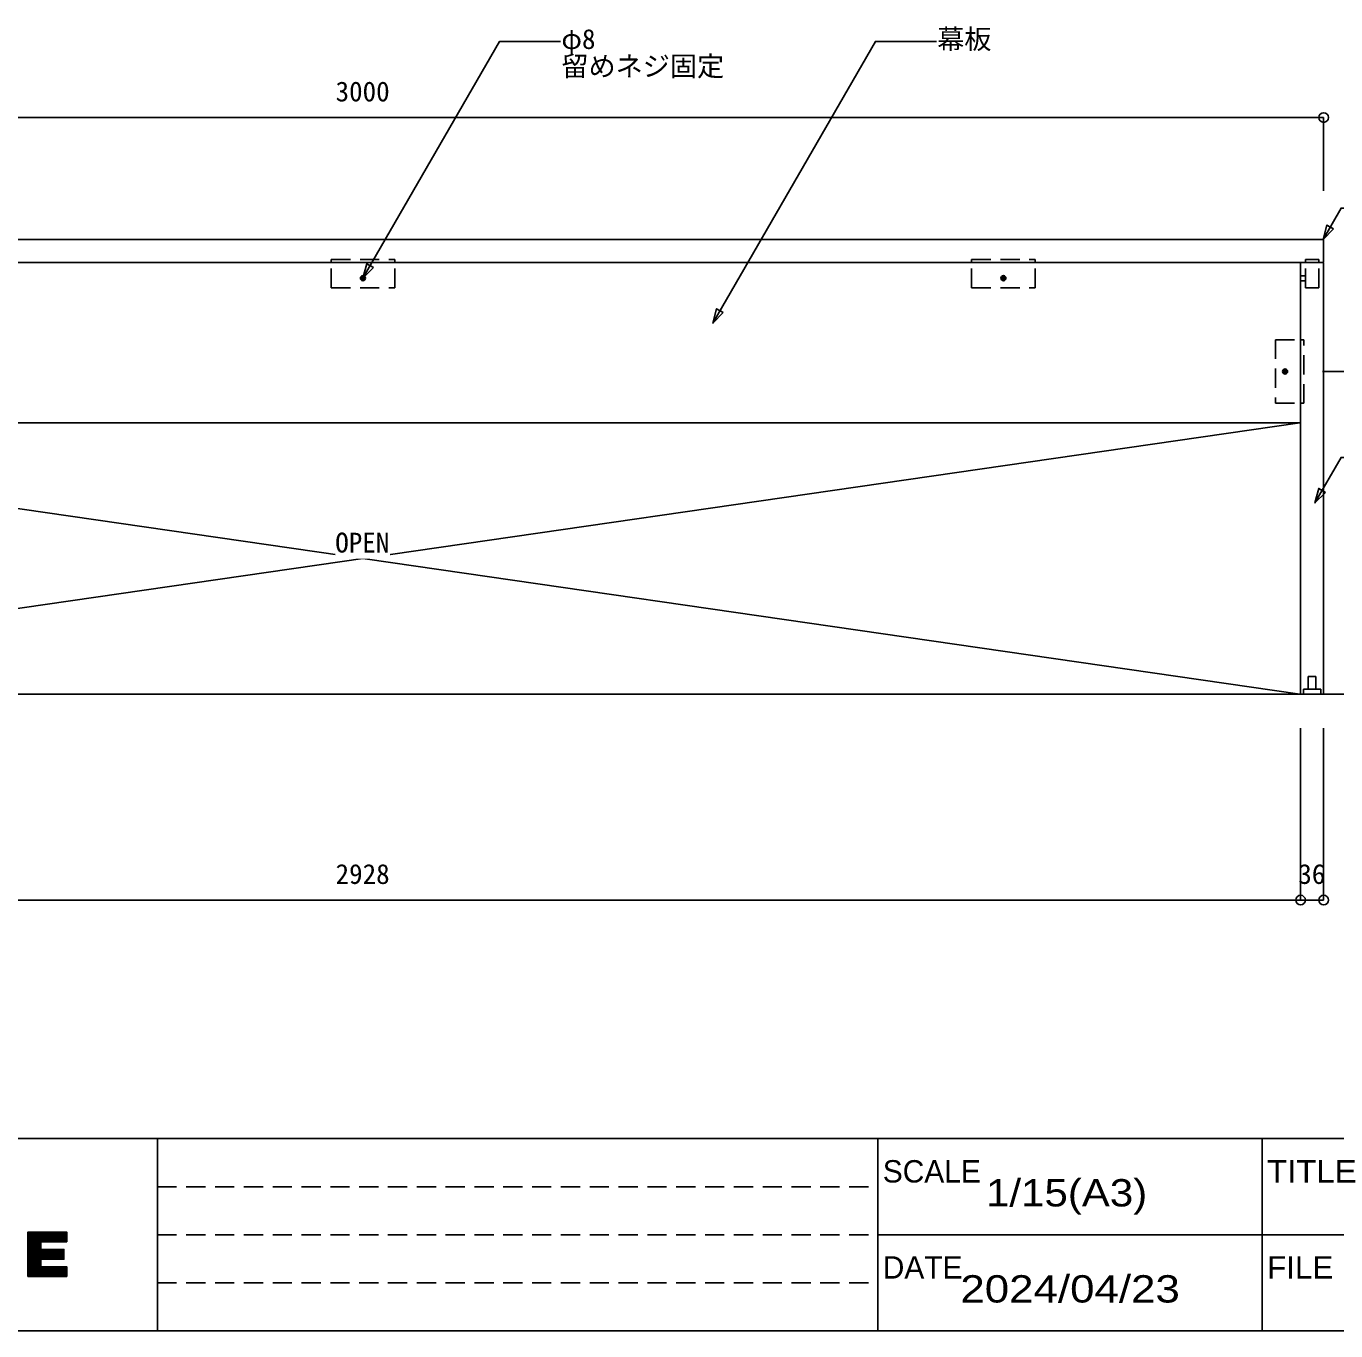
# Model space of a CAD drawing. Units: millimetres, scale not verified. Extents: x -3154 to 3154, y -2231 to 2231.
# Drawn here: x -1067 to 977, y -2062 to -26 of the extents above; entities that cross this region are included whole.
import ezdxf
from ezdxf.enums import TextEntityAlignment as Align

# ---------------------------------------------------------------- set-up
doc = ezdxf.new("R2010")
doc.units = ezdxf.units.MM
doc.header["$LTSCALE"] = 15
doc.linetypes.add('DASHED2', pattern=[3, 2, -1])
for name, color, linetype in [('0-0', 7, 'Continuous'), ('1-0', 7, 'DASHED2'), ('2-0', 4, 'Continuous'), ('3-0', 7, 'Continuous')]:
    doc.layers.add(name, color=color, linetype=linetype)
doc.styles.add('メイリオ', font='')
doc.styles.add('ＭＳ ゴシック', font='')
doc.styles.get('メイリオ').set_extended_font_data('メイリオ')
doc.styles.get('ＭＳ ゴシック').set_extended_font_data('MS Gothic')

msp = doc.modelspace()

# ---------------------------------------------------------------- hatches: boundary and pattern name
at = {"layer": '1-0'}
for points in [[(-545.61, -419.03, 1), (-537.61, -419.03, 1)], [(454.39, -419.03, 1), (462.39, -419.03, 1)], [(898.09, -560.73, 1), (898.09, -568.73, 1)]]:
    msp.add_hatch(color=256, dxfattribs=at).paths.add_polyline_path(points)

# ---------------------------------------------------------------- linework, layer by layer
at = {"layer": '0-0', "color": 2}
for p, q in [((-2962.5, -1762.5), (2962.5, -1762.5)), ((-2962.5, -2062.5), (2962.5, -2062.5))]:
    msp.add_line(p, q, dxfattribs=at)
at = {"layer": '0-0'}
for p, q in [((-1687.5, -1762.5), (-862.5, -1762.5)), ((-862.5, -2062.5), (-862.5, -1762.5)), ((-862.5, -2062.5), (-862.5, -1762.5)), ((-862.5, -1762.5), (262.5, -1762.5)), ((262.5, -2062.5), (262.5, -1762.5)), ((262.5, -1912.5), (262.5, -1762.5)), ((262.5, -1762.5), (862.5, -1762.5)), ((862.5, -1912.5), (862.5, -1762.5)), ((862.5, -1762.5), (2662.5, -1762.5)), ((862.5, -1912.5), (862.5, -1762.5)), ((-1064.7, -1908.43), (-1064.7, -1977.69)), ((-1063.2, -1908.43), (-1063.2, -1977.69)), ((-1061.71, -1908.43), (-1061.71, -1977.69)), ((-1060.21, -1908.43), (-1060.21, -1977.69)), ((-1058.71, -1908.43), (-1058.71, -1977.69)), ((-1057.22, -1908.43), (-1057.22, -1977.69)), ((-1055.72, -1908.43), (-1055.72, -1977.69)), ((-1054.23, -1908.43), (-1054.23, -1977.69)), ((-1052.73, -1908.43), (-1052.73, -1977.69)), ((-1051.23, -1908.43), (-1051.23, -1977.69)), ((-1049.74, -1908.43), (-1049.74, -1977.69)), ((-1048.24, -1908.43), (-1048.24, -1977.69)), ((-1046.75, -1908.43), (-1046.75, -1977.69)), ((-1045.25, -1908.43), (-1045.25, -1977.69)), ((-1043.75, -1908.43), (-1043.75, -1923.66)), ((-1042.26, -1908.43), (-1042.26, -1923.66)), ((-1040.76, -1908.43), (-1040.76, -1923.66)), ((-1039.27, -1908.43), (-1039.27, -1923.66)), ((-1037.77, -1908.43), (-1037.77, -1923.66)), ((-1036.27, -1908.43), (-1036.27, -1923.66)), ((-1034.78, -1908.43), (-1034.78, -1923.66)), ((-1033.28, -1908.43), (-1033.28, -1923.66)), ((-1031.79, -1908.43), (-1031.79, -1923.66)), ((-1030.29, -1908.43), (-1030.29, -1923.66)), ((-1028.79, -1908.43), (-1028.79, -1923.66)), ((-1027.3, -1908.43), (-1027.3, -1923.66)), ((-1025.8, -1908.43), (-1025.8, -1923.66)), ((-1024.31, -1908.43), (-1024.31, -1923.66)), ((-1022.81, -1908.43), (-1022.81, -1923.66)), ((-1021.31, -1908.43), (-1021.31, -1923.66)), ((-1019.82, -1908.43), (-1019.82, -1923.66)), ((-1018.32, -1908.43), (-1018.32, -1923.66)), ((-1016.83, -1908.43), (-1016.83, -1923.66)), ((-1015.33, -1908.43), (-1015.33, -1923.66)), ((-1013.83, -1908.43), (-1013.83, -1923.66)), ((-1012.34, -1908.43), (-1012.34, -1923.66)), ((-1010.84, -1908.43), (-1010.84, -1923.66)), ((-1009.35, -1908.43), (-1009.35, -1923.66)), ((-1007.85, -1908.43), (-1007.85, -1923.66)), ((-1006.35, -1908.43), (-1006.35, -1923.66)), ((-1004.86, -1908.43), (-1004.86, -1923.66)), ((262.5, -1912.5), (862.5, -1912.5)), ((262.5, -2062.5), (262.5, -1912.5)), ((262.5, -1912.5), (862.5, -1912.5)), ((862.5, -1912.5), (2662.5, -1912.5)), ((862.5, -2062.5), (862.5, -1912.5)), ((862.5, -1912.5), (2662.5, -1912.5)), ((862.5, -2062.5), (862.5, -1912.5)), ((-1043.75, -1935.49), (-1043.75, -1950.72)), ((-1042.26, -1935.49), (-1042.26, -1950.72)), ((-1040.76, -1935.49), (-1040.76, -1950.72)), ((-1039.27, -1935.49), (-1039.27, -1950.72)), ((-1037.77, -1935.49), (-1037.77, -1950.72)), ((-1036.27, -1935.49), (-1036.27, -1950.72)), ((-1034.78, -1935.49), (-1034.78, -1950.72)), ((-1033.28, -1935.49), (-1033.28, -1950.72)), ((-1031.79, -1935.49), (-1031.79, -1950.72)), ((-1030.29, -1935.49), (-1030.29, -1950.72)), ((-1028.79, -1935.49), (-1028.79, -1950.72)), ((-1027.3, -1935.49), (-1027.3, -1950.72)), ((-1025.8, -1935.49), (-1025.8, -1950.72)), ((-1024.31, -1935.49), (-1024.31, -1950.72)), ((-1022.81, -1935.49), (-1022.81, -1950.72)), ((-1021.31, -1935.49), (-1021.31, -1950.72)), ((-1019.82, -1935.49), (-1019.82, -1950.72)), ((-1018.32, -1935.49), (-1018.32, -1950.72)), ((-1016.83, -1935.49), (-1016.83, -1950.72)), ((-1015.33, -1935.49), (-1015.33, -1950.72)), ((-1013.83, -1935.49), (-1013.83, -1950.72)), ((-1012.34, -1935.49), (-1012.34, -1950.72)), ((-1010.84, -1935.49), (-1010.84, -1950.72)), ((-1009.35, -1935.49), (-1009.35, -1950.72)), ((-1043.75, -1962.44), (-1043.75, -1977.69)), ((-1042.26, -1962.44), (-1042.26, -1977.69)), ((-1040.76, -1962.44), (-1040.76, -1977.69)), ((-1039.27, -1962.44), (-1039.27, -1977.69)), ((-1037.77, -1962.44), (-1037.77, -1977.69)), ((-1036.27, -1962.44), (-1036.27, -1977.69)), ((-1034.78, -1962.44), (-1034.78, -1977.69)), ((-1033.28, -1962.44), (-1033.28, -1977.69)), ((-1031.79, -1962.44), (-1031.79, -1977.69)), ((-1030.29, -1962.44), (-1030.29, -1977.69)), ((-1028.79, -1962.44), (-1028.79, -1977.69)), ((-1027.3, -1962.44), (-1027.3, -1977.69)), ((-1025.8, -1962.44), (-1025.8, -1977.69)), ((-1024.31, -1962.44), (-1024.31, -1977.69)), ((-1022.81, -1962.44), (-1022.81, -1977.69)), ((-1021.31, -1962.44), (-1021.31, -1977.69)), ((-1019.82, -1962.44), (-1019.82, -1977.69)), ((-1018.32, -1962.44), (-1018.32, -1977.69)), ((-1016.83, -1962.44), (-1016.83, -1977.69)), ((-1015.33, -1962.44), (-1015.33, -1977.69)), ((-1013.83, -1962.44), (-1013.83, -1977.69)), ((-1012.34, -1962.44), (-1012.34, -1977.69)), ((-1010.84, -1962.44), (-1010.84, -1977.69)), ((-1009.35, -1962.44), (-1009.35, -1977.69)), ((-1007.85, -1962.44), (-1007.85, -1977.69)), ((-1006.35, -1962.44), (-1006.35, -1977.69)), ((-1004.86, -1962.44), (-1004.86, -1977.69)), ((-1687.5, -2062.5), (-862.5, -2062.5)), ((-862.5, -2062.5), (262.5, -2062.5)), ((262.5, -2062.5), (862.5, -2062.5)), ((862.5, -2062.5), (2662.5, -2062.5))]:
    msp.add_line(p, q, dxfattribs=at)
at = {"layer": '0-0', "linetype": 'DASHED2'}
for p, q in [((-862.5, -1837.5), (262.5, -1837.5)), ((-862.5, -1912.5), (262.5, -1912.5)), ((-862.5, -1987.5), (262.5, -1987.5))]:
    msp.add_line(p, q, dxfattribs=at)
at = {"layer": '0-0', "color": 3}
msp.add_lwpolyline([(-1004.08, -1923.66), (-1004.08, -1908.43), (-1064.7, -1908.43), (-1064.7, -1977.69), (-1004.08, -1977.69), (-1004.08, -1962.44), (-1044.5, -1962.44), (-1044.5, -1950.72), (-1008.42, -1950.72), (-1008.42, -1935.49), (-1044.5, -1935.49), (-1044.5, -1923.66)], close=True, dxfattribs=at)
at = {"layer": '1-0'}
for p, q in [((-591.21, -394.73), (-591.21, -389.73)), ((-591.21, -389.73), (-492.01, -389.73)), ((-591.21, -394.73), (-492.01, -394.73)), ((-591.21, -434.03), (-591.21, -394.73)), ((-591.21, -394.73), (-492.01, -394.73)), ((-492.01, -394.73), (-492.01, -389.73)), ((-492.01, -434.03), (-492.01, -394.73)), ((408.79, -394.73), (408.79, -389.73)), ((408.79, -389.73), (507.99, -389.73)), ((408.79, -394.73), (507.99, -394.73)), ((408.79, -434.03), (408.79, -394.73)), ((408.79, -394.73), (507.99, -394.73)), ((507.99, -394.73), (507.99, -389.73)), ((507.99, -434.03), (507.99, -394.73)), ((929.79, -434.03), (929.79, -394.73)), ((929.79, -394.73), (950.99, -394.73)), ((929.82, -394.73), (929.82, -389.73)), ((929.82, -389.73), (951.02, -389.73)), ((929.82, -394.73), (951.02, -394.73)), ((950.99, -434.03), (950.99, -394.73)), ((951.02, -394.73), (951.02, -389.73)), ((922.39, -423.33), (922.39, -415.33)), ((922.39, -415.33), (929.79, -415.33)), ((922.39, -423.33), (929.79, -423.33)), ((929.79, -423.33), (929.79, -415.33)), ((-591.21, -434.03), (-492.01, -434.03)), ((408.79, -434.03), (507.99, -434.03)), ((929.79, -434.03), (950.99, -434.03)), ((883.09, -515.13), (883.09, -614.33)), ((883.09, -515.13), (922.39, -515.13)), ((922.39, -614.33), (922.39, -515.13)), ((922.39, -515.13), (927.39, -515.13)), ((922.39, -515.13), (922.39, -614.33)), ((927.39, -614.33), (927.39, -515.13)), ((883.09, -614.33), (922.39, -614.33)), ((922.39, -614.33), (927.39, -614.33)), ((934.39, -1060.73), (934.39, -1040.73)), ((934.39, -1040.73), (946.39, -1040.73)), ((946.39, -1060.73), (946.39, -1040.73)), ((926.89, -1068.73), (926.89, -1060.73)), ((926.89, -1060.73), (953.89, -1060.73)), ((934.39, -1060.73), (946.39, -1060.73)), ((953.89, -1068.73), (953.89, -1060.73)), ((926.89, -1068.73), (953.89, -1068.73))]:
    msp.add_line(p, q, dxfattribs=at)
at = {"layer": '1-0', "linetype": 'Continuous'}
msp.add_line((-2736.67, -1068.73), (2708.77, -1068.73), dxfattribs=at)
at = {"layer": '1-0', "color": 3, "linetype": 'Continuous'}
msp.add_lwpolyline([(-2040.61, -358.73), (-2041.61, -359.73), (-2041.61, -393.73), (-2040.61, -394.73), (957.39, -394.73), (958.39, -393.73), (958.39, -359.73), (957.39, -358.73)], close=True, dxfattribs=at)
at = {"layer": '1-0', "linetype": 'Continuous'}
for points in [[(-2004.61, -394.73), (-2005.61, -395.73), (-2005.61, -643.73), (-2004.61, -644.73), (921.39, -644.73), (922.39, -643.73), (922.39, -395.73), (921.39, -394.73)], [(958.39, -1067.73), (957.39, -1068.73), (923.39, -1068.73), (922.39, -1067.73), (922.39, -395.73), (923.39, -394.73), (957.39, -394.73), (958.39, -395.73)]]:
    msp.add_lwpolyline(points, close=True, dxfattribs=at)
for centre in [(-541.61, -419.03), (458.39, -419.03), (898.09, -564.73)]:
    msp.add_circle(centre, 4, dxfattribs=at)
at = {"layer": '2-0'}
for p, q in [((-2041.61, -168.24), (958.39, -168.24)), ((958.39, -282.53), (958.39, -168.24)), ((956.56, -564.73), (1076.91, -564.73)), ((922.39, -1121.51), (922.39, -1390)), ((922.39, -1121.51), (922.39, -1390)), ((958.39, -1121.51), (958.39, -1390)), ((922.39, -1390), (-2005.61, -1390)), ((922.39, -1390), (958.39, -1390))]:
    msp.add_line(p, q, dxfattribs=at)
for centre in [(958.39, -168.24), (922.39, -1390), (922.39, -1390), (958.39, -1390)]:
    msp.add_circle(centre, 7.5, dxfattribs=at)
at = {"layer": '3-0', "color": 3}
for p, q in [((-2005.61, -1068.73), (921.39, -644.73)), ((921.39, -1068.73), (-2005.61, -644.73))]:
    msp.add_line(p, q, dxfattribs=at)
for points in [[(-232.92, -49.35), (-328.17, -49.35), (-541.61, -419.03)], [(1119.5, -309.7), (985.7, -309.7), (957.39, -358.73)], [(1119.5, -698.98), (985.7, -698.98), (944.76, -769.89)]]:
    msp.add_lwpolyline(points, dxfattribs=at)
for points in [[(973.87, -342.25), (957.39, -358.73), (963.42, -336.22)], [(-525.13, -402.55), (-541.61, -419.03), (-535.58, -396.52)], [(21.05, -472.71), (4.57, -489.19), (10.6, -466.68)], [(961.24, -753.41), (944.76, -769.89), (950.79, -747.38)]]:
    msp.add_lwpolyline(points, close=True, dxfattribs=at)

# ---------------------------------------------------------------- texts
at = {"layer": '0-0', "style": 'メイリオ'}
for s, p in [('SCALE', (270, -1841.44)), ('DATE', (270, -1991.44))]:
    msp.add_text(s, height=34.92, dxfattribs=at).set_placement(p, align=Align.BOTTOM_LEFT)
for s, height, width, p in [('TITLE', 34.92, 1.1, (870, -1841.44)), ('1/15(A3)', 42.67, 1.15, (431.23, -1881.16)), ('FILE NAME', 34.92, 1.05, (870, -1991.44)), ('2024/04/23', 42.67, 1.2, (391.16, -2031.16))]:
    msp.add_text(s, height=height, dxfattribs=dict(at, width=width)).set_placement(p, align=Align.BOTTOM_LEFT)
at = {"layer": '2-0', "style": 'ＭＳ ゴシック'}
for s, p in [('3000', (-584.36, -152.37)), ('2928', (-584.36, -1374.12)), ('36', (918.8, -1374.12))]:
    msp.add_text(s, height=31.04, dxfattribs=at).set_placement(p, align=Align.BOTTOM_LEFT)

# ---------------------------------------------------------------- next in the draw order: wipeouts: each hides what was drawn before it
for points in [[(26.92, -28.18), (26.92, -112.85), (-231.73, -112.85), (-231.73, -28.18)], [(-584.86, -856.73), (-584.86, -814.39), (-499.35, -814.39), (-499.35, -856.73)]]:
    msp.add_wipeout(points)

# ---------------------------------------------------------------- next in the draw order: linework, layer by layer
at = {"layer": '3-0', "color": 3}
msp.add_lwpolyline([(353.77, -49.35), (258.52, -49.35), (4.57, -489.19)], dxfattribs=at)

# ---------------------------------------------------------------- next in the draw order: texts
at = {"layer": '3-0', "style": 'ＭＳ ゴシック'}
for s, p in [('φ8', (-231.73, -70.51)), ('留めネジ固定', (-231.73, -112.85)), ('OPEN', (-584.86, -856.73))]:
    msp.add_text(s, height=31.04, dxfattribs=at).set_placement(p, align=Align.BOTTOM_LEFT)

# ---------------------------------------------------------------- next in the draw order: wipeouts: each hides what was drawn before it
msp.add_wipeout([(444.28, -28.18), (444.28, -70.51), (354.96, -70.51), (354.96, -28.18)])

# ---------------------------------------------------------------- next in the draw order: texts
msp.add_text('幕板', height=31.04, dxfattribs=at).set_placement((354.96, -70.51), align=Align.BOTTOM_LEFT)

doc.saveas('drawing.dxf')
